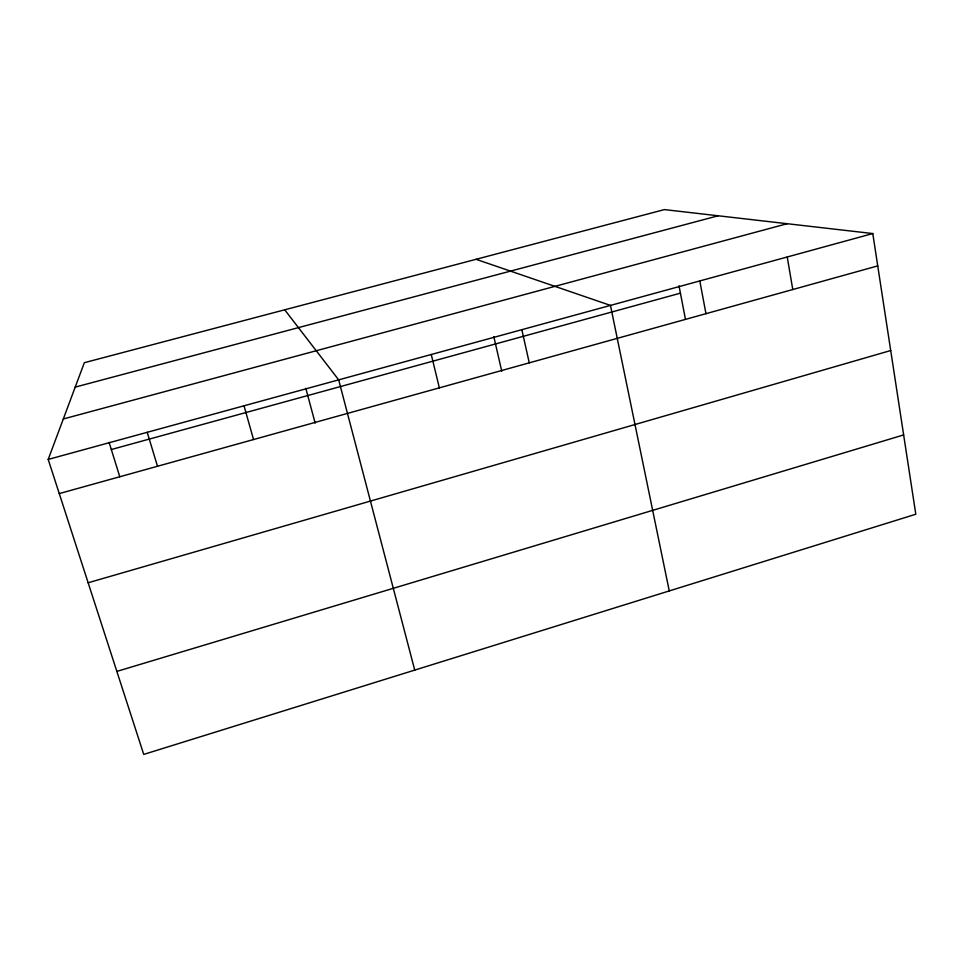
<?xml version="1.0" encoding="UTF-8"?>
<svg xmlns="http://www.w3.org/2000/svg" width="964" height="964" viewBox="0 0 964 964"><rect width="100%" height="100%" fill="white"/><g stroke="black" fill="none" stroke-linecap="round" stroke-linejoin="round"><path stroke-width="1.45" d="M48.2 459.43L84.338 362.693L664.389 209.598L872.782 233.553L915.8 514.234L143.732 754.402L48.2 459.43L872.782 233.553M116.849 671.402L903.642 434.933M88.146 582.774L890.712 350.534M59.262 493.592L877.746 265.895M111.318 449.525L680.427 293.152M63.311 418.978L787.166 223.708M75.216 387.106L718.168 215.779M476.047 259.304L610.465 305.407L669.257 590.92M284.705 309.806L338.677 379.864L414.737 670.101M109.101 442.38L119.801 476.831M147.215 432.306L157.493 466.263M244.025 405.796L253.544 439.548M305.817 388.323L315.18 423.16M431.257 354.499L439.355 387.853M493.821 336.653L501.762 371.236M521.837 329.688L529.26 362.838M679.005 285.766L685.44 319.277M699.816 280.934L705.961 313.686M787.239 256.99L792.782 289.537"/></g></svg>
